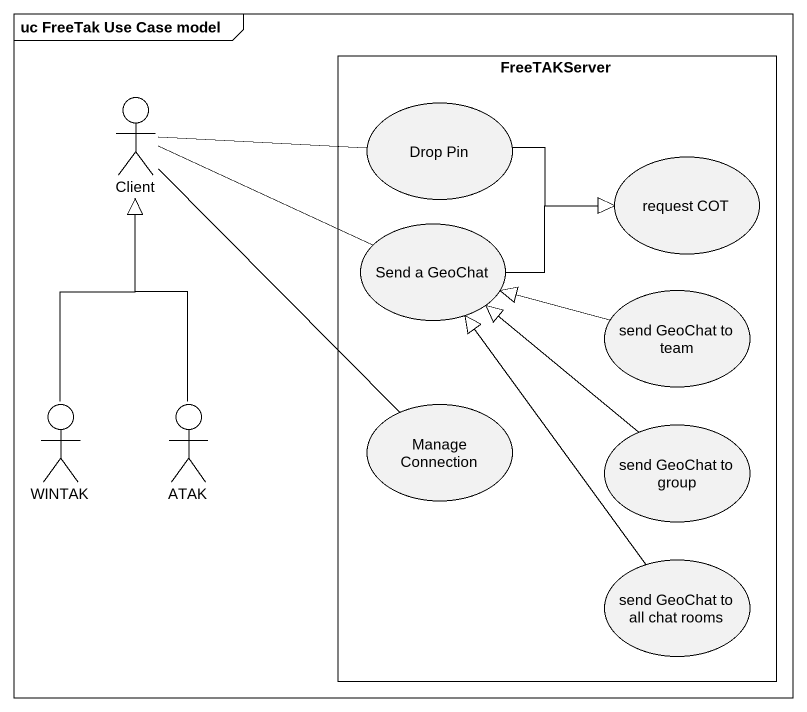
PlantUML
@startuml
mainframe uc FreeTak Use Case model
actor Client
rectangle FreeTAKServer {
  usecase "Drop Pin" as Drop_Pin
  usecase "request COT" as request_COT
  usecase "Send a GeoChat" as Send_a_GeoChat
  usecase "send GeoChat to team" as send_GeoChat_to_team
  usecase "Manage Connection" as Manage_Connection
  usecase "send GeoChat to group" as send_GeoChat_to_group
  usecase "send GeoChat to all chat rooms" as send_GeoChat_to_all_chat
}
actor WINTAK
actor ATAK
Client -right- Drop_Pin
Client -right- Send_a_GeoChat
Client -- Manage_Connection
Drop_Pin -right-|> request_COT
Send_a_GeoChat -right-|> request_COT
send_GeoChat_to_team -left-|> Send_a_GeoChat
WINTAK -up-|> Client
ATAK -up-|> Client
send_GeoChat_to_group -up-|> Send_a_GeoChat
send_GeoChat_to_all_chat -up-|> Send_a_GeoChat
@enduml
